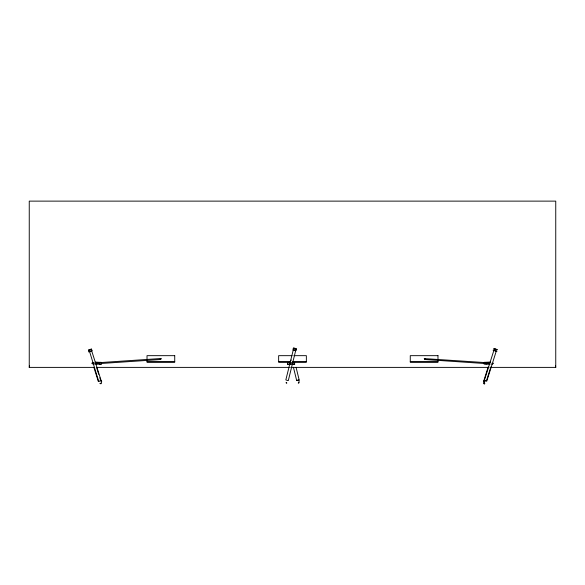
<?xml version="1.0" encoding="UTF-8"?>
<svg xmlns="http://www.w3.org/2000/svg" width="585" height="585" viewBox="0 0 585 585"><rect width="100%" height="100%" fill="white"/><g stroke="black" fill="none" stroke-linecap="round" stroke-linejoin="round"><path stroke-width="0.88" d="M101.146 383.658C99.472 384.601 102.967 382.042 101.176 380.725L91.677 350.839M101.307 362.393L99.362 362.415L99.326 364.177L101.263 364.148L101.307 362.393L95.479 362.232M298.942 382.809L298.226 383.007L298.928 382.846L299.154 379.884L296.105 367.497M94.697 367.387L29.25 367.387L29.55 365.588M295.315 350.181L295.703 350.473L288.31 380.564L287.469 380.513L285.846 379.884L293.282 349.91M297.531 380.513C294.906 380.82 300.134 379.204 298.767 380.177M488.139 367.073L483.824 380.725L483.853 383.658L484.555 383.87L483.853 383.658M493.872 350.4L484.38 380.294C482.596 381.603 486.069 384.169 484.402 383.219M486.53 380.616L490.844 366.963M484.811 380.352L484.38 380.294L486.815 381.032L496.248 351.168L493.813 350.422M493.579 363.577L493.586 363.088M289.041 363.256L291.242 359.98M289.407 363.695L292.983 363.738M92.744 363.541L92.291 363.804M160.261 358.854L161.284 358.78L160.312 359.483M292.756 363.007L293.37 362.956M88.606 350.349C87.289 351.102 93.549 349.048 91.355 349.464M100.737 380.791L101.176 380.725L98.733 381.471L89.563 351.483M91.735 350.861L90.953 351.168M93.871 367.38L98.185 381.032L98.967 380.725M89.834 351.329L88.591 351.819L89.739 351.541M496.957 351.38L493.096 350.21L493.791 350.305M90.2 351.453L92.35 350.612M100.306 383.285L99.896 383.431L100.371 383.307M89.278 351.717L90.317 351.373M98.624 380.967L98.185 381.032M486.106 362.649L424.213 358.583L425.09 359.483M92.649 362.963C90.236 363.285 93.914 364.426 94.902 363.855M292.997 349.559C291.315 350.013 297.926 351.431 295.813 350.21M295.703 350.473L293.633 350.086M96.576 362.832L160.963 358.503M96.671 363.79L99.523 363.599M101.227 363.482L160.582 359.497M490.245 364.06L484.139 364.148L484.095 362.393L490.756 362.21M484.095 362.393L490.201 362.298M287.557 364.528L290.219 364.396L287.557 364.528L287.513 362.7L290.175 362.634M291.952 362.598L294.621 362.605L291.959 362.671M290.182 362.707L287.513 362.7M291.988 364.353L294.657 364.367L291.995 364.426M292.054 355.665L278.643 355.665L278.643 362.195L290.262 362.195M293.838 355.665L306.357 355.665L306.357 362.195L292.054 362.195M147.018 361.757L174.732 361.757M278.643 361.757L290.262 361.757M292.946 361.757L306.357 361.757M410.268 361.757L437.982 361.757M96.525 367.387L289.304 367.387M290.672 367.387L489.023 367.387M490.303 367.387L555.75 367.387L555.75 201.123L29.25 201.123L29.25 367.387M94.163 362.883L92.269 362.832M491.444 363.98L492.738 363.994M95.201 362.298L99.362 362.415M95.435 363.994L101.263 364.148M424.82 359.497L488.731 363.79M424.439 358.503L425.141 358.854M294.175 348.382C289.75 348.177 300.156 350.459 295.206 348.623M494.193 349.033C492 348.609 498.259 350.664 496.943 349.918M485.828 381.405L486.003 381.347M484.848 380.959L484.095 380.85M495.115 349.296L496.124 349.618M96.847 368.345L98.733 374.32M99.816 377.734L100.62 380.294M293.429 367.285L296.69 380.564M555.45 365.588L555.75 367.387M486.04 362.415L486.077 364.177M294.613 362.539L294.657 364.367M88.803 349.881L91.516 349.099L88.803 349.881M494.106 348.638L497.082 349.596L494.106 348.638M293.721 348.002C293.495 349.186 299.71 349.201 293.721 348.002M286.145 382.802L286.774 383.007L286.145 382.802M174.732 355.665L147.018 355.665L147.018 362.195L174.732 362.195L174.732 355.665M437.982 355.665L410.268 355.665L410.268 362.195L437.982 362.195L437.982 355.665"/></g></svg>
